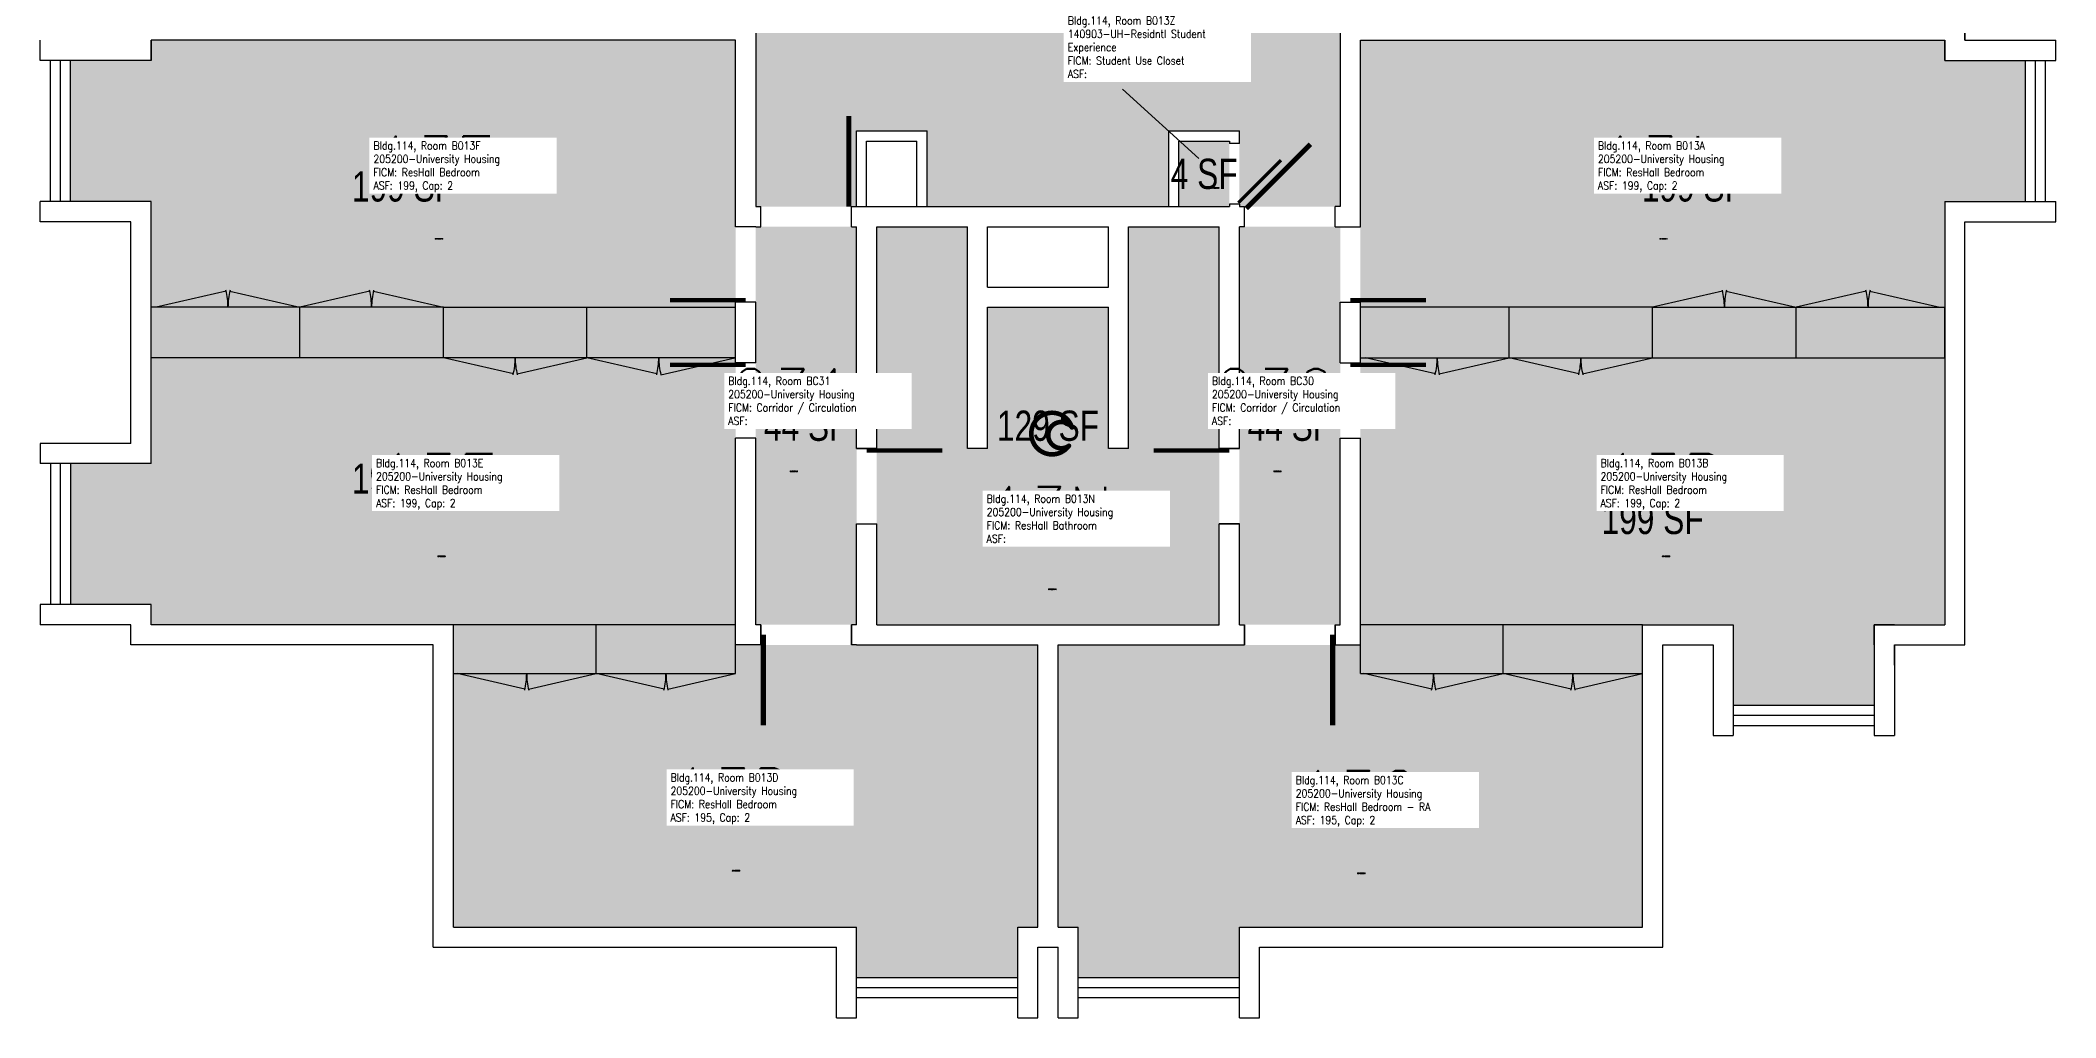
# Model space of a CAD drawing. Header units: inches. Extents: x 0 to 1220, y 0 to 1332.
# Drawn here: x 420 to 1220, y 448 to 836 of the extents above; entities that cross this region are included whole.
import ezdxf
from ezdxf.enums import TextEntityAlignment as Align

# ---------------------------------------------------------------- set-up
doc = ezdxf.new("R2010")
doc.units = ezdxf.units.IN
doc.header["$LTSCALE"] = 10
doc.header["$MEASUREMENT"] = 0
doc.layers.get('0').update_dxf_attribs({"linetype": 'CONTINUOUS'})
for name, color, linetype in [('A-DOOR', 2, 'CONTINUOUS'), ('A-FLOR', 3, 'CONTINUOUS'), ('A-GLAZ', 1, 'CONTINUOUS'), ('A-GLAZ-SILL', 2, 'CONTINUOUS'), ('A-IDEN-ICON', 4, 'CONTINUOUS'), ('A-IDEN-RNUM', 7, 'CONTINUOUS'), ('A-IDEN-SNUM', 4, 'CONTINUOUS'), ('A-IDEN-VNUM', 4, 'CONTINUOUS'), ('A-WALL', 5, 'CONTINUOUS'), ('AREA-TEXT', 3, 'CONTINUOUS'), ('Rooms-Category-Color', 7, 'CONTINUOUS'), ('Rooms-College-Color', 7, 'CONTINUOUS'), ('Rooms-Department-Color', 7, 'CONTINUOUS'), ('Rooms-Division-Color', 7, 'CONTINUOUS'), ('Rooms-Information', 7, 'CONTINUOUS')]:
    doc.layers.add(name, color=color, linetype=linetype)
doc.styles.add('AREA', font='arial.ttf', dxfattribs={"width": 0.75, "height": 12})
doc.styles.add('ROOMSNUMBER', font='txt.shx', dxfattribs={"height": 0.03})
doc.styles.add('ROOMVNUMBER', font='simplex.shx', dxfattribs={"width": 0.85})

# ---------------------------------------------------------------- blocks, each defined once
blk = doc.blocks.new('CPBATH')
at = {"color": 0, "linetype": 'ByBlock', "const_width": 0.0127}
for points in [[(0.0571, 0.0168, 0.861492), (-0.0551, 0, 1)], [(-0.0551, 0, 0.726902), (0.0487, -0.0337, 1)], [(0.0571, 0.0168, 0.729002), (-0.0084, -0.0042, 1)], [(-0.0084, -0.0042, 0.609468), (0.0487, -0.0337, 1)]]:
    blk.add_lwpolyline(points, format="xyb", dxfattribs=at)
at = {"color": 0, "linetype": 'ByBlock', "const_width": 0.00637}
for points in [[(0.0544, 0.0152, 1), (0.0599, 0.0184, 1)], [(0.0459, -0.0353, 1), (0.0515, -0.0321, 1)]]:
    blk.add_lwpolyline(points, format="xyb", close=True, dxfattribs=at)

msp = doc.modelspace()

# ---------------------------------------------------------------- hatches: boundary and pattern name
at = {"layer": 'Rooms-Category-Color', "true_color": 0x728ef3}
for points in [[(868, 1010), (772, 1010), (772, 980.01), (744, 980), (744, 1010), (704, 1010), (704, 770), (744, 770), (744, 800), (772, 800), (772, 770), (868, 770), (868, 800), (896, 800), (896, 770), (936, 770), (936, 1010), (898, 1010), (872, 1010), (872, 984), (896, 984), (896, 980), (868, 980)], [(696, 836), (464, 836), (464, 828), (432, 828), (432, 772), (464, 772), (464, 720), (696, 720)], [(944, 836), (1176, 836), (1176, 828), (1208, 828), (1208, 772), (1176, 772), (1176, 720), (944, 720)], [(872, 770), (892, 770), (892, 796), (872, 796)], [(752, 604), (888, 604), (888, 762), (852, 762), (852, 674), (844, 674), (844, 730), (796, 730), (796, 674), (788, 674), (788, 762), (752, 762)], [(696, 604), (464, 604), (464, 612), (432, 612), (432, 668), (464, 668), (464, 720), (696, 720)], [(944, 604), (1092, 604), (1092, 572), (1148, 572), (1148, 604), (1176, 604), (1176, 720), (944, 720)], [(816, 596), (696, 596), (696, 604), (584, 604), (584, 484), (744, 484), (744, 464), (808, 464), (808, 484), (816, 484)], [(824, 596), (944, 596), (944, 604), (1056, 604), (1056, 484), (896, 484), (896, 464), (832, 464), (832, 484), (824, 484)]]:
    msp.add_hatch(color=171, dxfattribs=at).paths.add_polyline_path(points)
at = {"layer": 'Rooms-Category-Color', "true_color": 0xadadad}
for points in [[(744, 604), (704, 604), (704, 762), (744, 762)], [(936, 604), (896, 604), (896, 762), (936, 762)]]:
    msp.add_hatch(color=253, dxfattribs=at).paths.add_polyline_path(points)
at = {"layer": 'Rooms-College-Color', "true_color": 0xadadad}
for points in [[(868, 1010), (772, 1010), (772, 980.01), (744, 980), (744, 1010), (704, 1010), (704, 770), (744, 770), (744, 800), (772, 800), (772, 770), (868, 770), (868, 800), (896, 800), (896, 770), (936, 770), (936, 1010), (898, 1010), (872, 1010), (872, 984), (896, 984), (896, 980), (868, 980)], [(696, 836), (464, 836), (464, 828), (432, 828), (432, 772), (464, 772), (464, 720), (696, 720)], [(944, 836), (1176, 836), (1176, 828), (1208, 828), (1208, 772), (1176, 772), (1176, 720), (944, 720)], [(872, 770), (892, 770), (892, 796), (872, 796)], [(744, 604), (704, 604), (704, 762), (744, 762)], [(752, 604), (888, 604), (888, 762), (852, 762), (852, 674), (844, 674), (844, 730), (796, 730), (796, 674), (788, 674), (788, 762), (752, 762)], [(936, 604), (896, 604), (896, 762), (936, 762)], [(696, 604), (464, 604), (464, 612), (432, 612), (432, 668), (464, 668), (464, 720), (696, 720)], [(944, 604), (1092, 604), (1092, 572), (1148, 572), (1148, 604), (1176, 604), (1176, 720), (944, 720)], [(816, 596), (696, 596), (696, 604), (584, 604), (584, 484), (744, 484), (744, 464), (808, 464), (808, 484), (816, 484)], [(824, 596), (944, 596), (944, 604), (1056, 604), (1056, 484), (896, 484), (896, 464), (832, 464), (832, 484), (824, 484)]]:
    msp.add_hatch(color=253, dxfattribs=at).paths.add_polyline_path(points)
at = {"layer": 'Rooms-Department-Color', "true_color": 0x604aed}
for points in [[(868, 1010), (772, 1010), (772, 980.01), (744, 980), (744, 1010), (704, 1010), (704, 770), (744, 770), (744, 800), (772, 800), (772, 770), (868, 770), (868, 800), (896, 800), (896, 770), (936, 770), (936, 1010), (898, 1010), (872, 1010), (872, 984), (896, 984), (896, 980), (868, 980)], [(696, 836), (464, 836), (464, 828), (432, 828), (432, 772), (464, 772), (464, 720), (696, 720)], [(944, 836), (1176, 836), (1176, 828), (1208, 828), (1208, 772), (1176, 772), (1176, 720), (944, 720)], [(872, 770), (892, 770), (892, 796), (872, 796)], [(752, 604), (888, 604), (888, 762), (852, 762), (852, 674), (844, 674), (844, 730), (796, 730), (796, 674), (788, 674), (788, 762), (752, 762)], [(696, 604), (464, 604), (464, 612), (432, 612), (432, 668), (464, 668), (464, 720), (696, 720)], [(944, 604), (1092, 604), (1092, 572), (1148, 572), (1148, 604), (1176, 604), (1176, 720), (944, 720)], [(816, 596), (696, 596), (696, 604), (584, 604), (584, 484), (744, 484), (744, 464), (808, 464), (808, 484), (816, 484)], [(824, 596), (944, 596), (944, 604), (1056, 604), (1056, 484), (896, 484), (896, 464), (832, 464), (832, 484), (824, 484)]]:
    msp.add_hatch(color=173, dxfattribs=at).paths.add_polyline_path(points)
at = {"layer": 'Rooms-Department-Color', "true_color": 0xacacac}
for points in [[(744, 604), (704, 604), (704, 762), (744, 762)], [(936, 604), (896, 604), (896, 762), (936, 762)]]:
    msp.add_hatch(color=253, dxfattribs=at).paths.add_polyline_path(points)
at = {"layer": 'Rooms-Division-Color', "true_color": 0x604aed}
for points in [[(868, 1010), (772, 1010), (772, 980.01), (744, 980), (744, 1010), (704, 1010), (704, 770), (744, 770), (744, 800), (772, 800), (772, 770), (868, 770), (868, 800), (896, 800), (896, 770), (936, 770), (936, 1010), (898, 1010), (872, 1010), (872, 984), (896, 984), (896, 980), (868, 980)], [(696, 836), (464, 836), (464, 828), (432, 828), (432, 772), (464, 772), (464, 720), (696, 720)], [(944, 836), (1176, 836), (1176, 828), (1208, 828), (1208, 772), (1176, 772), (1176, 720), (944, 720)], [(872, 770), (892, 770), (892, 796), (872, 796)], [(752, 604), (888, 604), (888, 762), (852, 762), (852, 674), (844, 674), (844, 730), (796, 730), (796, 674), (788, 674), (788, 762), (752, 762)], [(696, 604), (464, 604), (464, 612), (432, 612), (432, 668), (464, 668), (464, 720), (696, 720)], [(944, 604), (1092, 604), (1092, 572), (1148, 572), (1148, 604), (1176, 604), (1176, 720), (944, 720)], [(816, 596), (696, 596), (696, 604), (584, 604), (584, 484), (744, 484), (744, 464), (808, 464), (808, 484), (816, 484)], [(824, 596), (944, 596), (944, 604), (1056, 604), (1056, 484), (896, 484), (896, 464), (832, 464), (832, 484), (824, 484)]]:
    msp.add_hatch(color=173, dxfattribs=at).paths.add_polyline_path(points)
at = {"layer": 'Rooms-Division-Color', "true_color": 0xadadad}
for points in [[(744, 604), (704, 604), (704, 762), (744, 762)], [(936, 604), (896, 604), (896, 762), (936, 762)]]:
    msp.add_hatch(color=253, dxfattribs=at).paths.add_polyline_path(points)

# ---------------------------------------------------------------- linework, layer by layer
at = {"layer": 'A-DOOR', "elevation": -0.04}
for points in [[(741, 770, 2, 2, 0), (741, 806, 0, 0, 0.414214), (706, 770, 0, 0, 0.814237)], [(895.53, 771.47, 1.33, 1.33, 0), (912.5, 788.44, 0, 0, 0.195255), (896, 795.14, 0, 0, 0.195255)], [(898.71, 769.29, 2, 2, 0), (924.16, 794.75, 0, 0, -0.195255), (934.21, 770, 0, 0, -0.195255)], [(700, 732.83, 1.67, 1.67, 0), (670, 732.83, 0, 0, -0.414214), (700, 762, 0, 0, -0.814237)], [(940, 732.83, 1.67, 1.67, 0), (970, 732.83, 0, 0, 0.414214), (940, 762, 0, 0, 0.814237)], [(700, 707.17, 1.67, 1.67, 0), (670, 707.17, 0, 0, 0.414214), (700, 678, 0, 0, 0.814237)], [(940, 707.17, 1.67, 1.67, 0), (970, 707.17, 0, 0, -0.414214), (940, 678, 0, 0, -0.814237)], [(748, 673.17, 1.67, 1.67, 0), (778, 673.17, 0, 0, -0.414214), (748, 644, 0, 0, -0.814237)], [(892, 673.17, 1.67, 1.67, 0), (862, 673.17, 0, 0, 0.414214), (892, 644, 0, 0, 0.814237)], [(707, 600, 2, 2, 0), (707, 564, 0, 0, 0.414214), (742, 600, 0, 0, 0.814237)], [(933, 600, 2, 2, 0), (933, 564, 0, 0, -0.414214), (898, 600, 0, 0, -0.814237)]]:
    msp.add_lwpolyline(points, format="xyseb", dxfattribs=at)
at = {"layer": 'A-FLOR'}
for p, q in [((493.77, 736.41, -0.04), (466, 730, -0.04)), ((495.23, 736.41, -0.04), (523, 730, -0.04)), ((550.77, 736.41, -0.04), (523, 730, -0.04)), ((552.23, 736.41, -0.04), (580, 730, -0.04)), ((1087.77, 736.41, -0.04), (1060, 730, -0.04)), ((1089.23, 736.41, -0.04), (1117, 730, -0.04)), ((1144.77, 736.41, -0.04), (1117, 730, -0.04)), ((1146.23, 736.41, -0.04), (1174, 730, -0.04)), ((464, 710, -0.04), (464, 730, -0.04)), ((580, 730, -0.04), (464, 730, -0.04)), ((523, 710, -0.04), (523, 730, -0.04)), ((580, 710, -0.04), (580, 730, -0.04)), ((580, 730, -0.04), (696, 730, -0.04)), ((637, 710, -0.04), (637, 730, -0.04)), ((1060, 730, -0.04), (944, 730, -0.04)), ((1003, 710, -0.04), (1003, 730, -0.04)), ((1060, 710, -0.04), (1060, 730, -0.04)), ((1060, 730, -0.04), (1176, 730, -0.04)), ((1117, 710, -0.04), (1117, 730, -0.04)), ((1176, 710, -0.04), (1176, 730, -0.04)), ((580, 710, -0.04), (464, 710, -0.04)), ((607.77, 703.59, -0.04), (580, 710, -0.04)), ((637, 710, -0.04), (580, 710, -0.04)), ((609.23, 703.59, -0.04), (637, 710, -0.04)), ((696, 710, -0.04), (637, 710, -0.04)), ((664.77, 703.59, -0.04), (637, 710, -0.04)), ((694, 710, -0.04), (637, 710, -0.04)), ((666.32, 703.23, -0.04), (695.63, 710, -0.04)), ((944, 710, -0.04), (1003, 710, -0.04)), ((973.77, 703.59, -0.04), (946, 710, -0.04)), ((946, 710, -0.04), (1003, 710, -0.04)), ((975.23, 703.59, -0.04), (1003, 710, -0.04)), ((1030.77, 703.59, -0.04), (1003, 710, -0.04)), ((1003, 710, -0.04), (1060, 710, -0.04)), ((1032.23, 703.59, -0.04), (1060, 710, -0.04)), ((1060, 710, -0.04), (1176, 710, -0.04)), ((584, 584.6, -0.04), (584, 604, -0.04)), ((696, 604, -0.04), (584, 604, -0.04)), ((640.71, 584.6, -0.04), (640.71, 604, -0.04)), ((696, 584.6, -0.04), (696, 604, -0.04)), ((944, 584.6, -0.04), (944, 604, -0.04)), ((1056, 604, -0.04), (944, 604, -0.04)), ((1000.71, 584.6, -0.04), (1000.71, 604, -0.04)), ((1056, 584.6, -0.04), (1056, 604, -0.04)), ((584, 584.6, -0.04), (640.71, 584.6, -0.04)), ((612.36, 578.38, -0.04), (585.42, 584.6, -0.04)), ((585.42, 584.6, -0.04), (640.71, 584.6, -0.04)), ((613.77, 578.38, -0.04), (640.71, 584.6, -0.04)), ((667.65, 578.38, -0.04), (640.71, 584.6, -0.04)), ((640.71, 584.6, -0.04), (696, 584.6, -0.04)), ((669.06, 578.38, -0.04), (696, 584.6, -0.04)), ((944, 584.6, -0.04), (1000.71, 584.6, -0.04)), ((972.36, 578.38, -0.04), (945.42, 584.6, -0.04)), ((945.42, 584.6, -0.04), (1000.71, 584.6, -0.04)), ((973.77, 578.38, -0.04), (1000.71, 584.6, -0.04)), ((1027.65, 578.38, -0.04), (1000.71, 584.6, -0.04)), ((1000.71, 584.6, -0.04), (1056, 584.6, -0.04)), ((1029.06, 578.38, -0.04), (1056, 584.6, -0.04))]:
    msp.add_line(p, q, dxfattribs=at)
for centre, radius, start, end in [((466, 730, -0.04), 28.5, 0, 13.7374), ((523, 730, -0.04), 28.5, 166.2626, 180), ((523, 730, -0.04), 28.5, 0, 13.7374), ((580, 730, -0.04), 28.5, 166.2626, 180), ((1060, 730, -0.04), 28.5, 0, 13.7374), ((1117, 730, -0.04), 28.5, 166.2626, 180), ((1117, 730, -0.04), 28.5, 0, 13.7374), ((1174, 730, -0.04), 28.5, 166.2626, 180), ((580, 710, -0.04), 28.5, 346.2626, 0), ((637, 710, -0.04), 28.5, 180, 193.7374), ((637, 710, -0.04), 28.5, 346.2626, 0), ((694, 710, -0.04), 28.5, 180, 193.7374), ((946, 710, -0.04), 28.5, 346.2626, 0), ((1003, 710, -0.04), 28.5, 180, 193.7374), ((1003, 710, -0.04), 28.5, 346.2626, 0), ((1060, 710, -0.04), 28.5, 180, 193.7374), ((585.42, 584.6, -0.04), 27.64, 346.2626, 0), ((640.71, 584.6, -0.04), 27.64, 180, 193.7374), ((640.71, 584.6, -0.04), 27.64, 346.2626, 0), ((696, 584.6, -0.04), 27.64, 180, 193.7374), ((945.42, 584.6, -0.04), 27.64, 346.2626, 0), ((1000.71, 584.6, -0.04), 27.64, 180, 193.7374), ((1000.71, 584.6, -0.04), 27.64, 346.2626, 0), ((1056, 584.6, -0.04), 27.64, 180, 193.7374)]:
    msp.add_arc(centre, radius, start, end, dxfattribs=at)
at = {"layer": 'A-GLAZ'}
for p, q in [((428, 772, -0.04), (428, 828, -0.04)), ((1212, 772, -0.04), (1212, 828, -0.04)), ((428, 612, -0.04), (428, 668, -0.04)), ((1148, 568, -0.04), (1092, 568, -0.04)), ((744, 460, -0.04), (808, 460, -0.04)), ((832, 460, -0.04), (896, 460, -0.04))]:
    msp.add_line(p, q, dxfattribs=at)
at = {"layer": 'A-GLAZ-SILL'}
for p, q in [((424, 772, -0.04), (424, 828, -0.04)), ((432, 772, -0.04), (432, 828, -0.04)), ((1208, 772, -0.04), (1208, 828, -0.04)), ((1216, 772, -0.04), (1216, 828, -0.04)), ((424, 668, -0.04), (424, 612, -0.04)), ((432, 668, -0.04), (432, 612, -0.04)), ((1092, 572, -0.04), (1148, 572, -0.04)), ((1092, 564, -0.04), (1148, 564, -0.04)), ((744, 464, -0.04), (808, 464, -0.04)), ((832, 464, -0.04), (896, 464, -0.04)), ((744, 456, -0.04), (808, 456, -0.04)), ((832, 456, -0.04), (896, 456, -0.04))]:
    msp.add_line(p, q, dxfattribs=at)
at = {"layer": 'A-IDEN-VNUM'}
msp.add_lwpolyline([(849.63, 816.54), (879.93, 789.09)], dxfattribs=at)
at = {"layer": 'A-WALL'}
for p, q in [((704, 898, -0.04), (704, 770, -0.04)), ((936, 846, -0.04), (936, 770, -0.04)), ((1184, 844, -0.04), (1184, 836, -0.04)), ((1184, 836, -0.04), (1184, 844, -0.04)), ((1184, 844, -0.04), (1184, 836, -0.04)), ((420, 828, -0.04), (420, 836, -0.04)), ((696, 836, -0.04), (464, 836, -0.04)), ((464, 836, -0.04), (464, 828, -0.04)), ((464, 828, -0.04), (464, 836, -0.04)), ((464, 836, -0.04), (464, 828, -0.04)), ((464, 828, -0.04), (464, 836, -0.04)), ((696, 762, -0.04), (696, 836, -0.04)), ((944, 762, -0.04), (944, 836, -0.04)), ((944, 836, -0.04), (1176, 836, -0.04)), ((1176, 836, -0.04), (1176, 828, -0.04)), ((1176, 828, -0.04), (1176, 836, -0.04)), ((1176, 836, -0.04), (1176, 828, -0.04)), ((1184, 836, -0.04), (1220, 836, -0.04)), ((1220, 828, -0.04), (1220, 836, -0.04)), ((464, 828, -0.04), (420, 828, -0.04)), ((1176, 828, -0.04), (1220, 828, -0.04)), ((744, 770, -0.04), (744, 800, -0.04)), ((744, 800, -0.04), (772, 800, -0.04)), ((748, 770, -0.04), (748, 796, -0.04)), ((748, 796, -0.04), (768, 796, -0.04)), ((768, 770, -0.04), (768, 796, -0.04)), ((772, 770, -0.04), (772, 800, -0.04)), ((868, 770, -0.04), (868, 800, -0.04)), ((868, 800, -0.04), (896, 800, -0.04)), ((872, 770, -0.04), (872, 796, -0.04)), ((872, 796, -0.04), (892, 796, -0.04)), ((892, 796, -0.04), (892, 795, -0.04)), ((896, 795, -0.04), (892, 795, -0.04)), ((896, 795, -0.04), (896, 800, -0.04)), ((464, 772, -0.04), (420, 772, -0.04)), ((420, 764, -0.04), (420, 772, -0.04)), ((464, 668, -0.04), (464, 772, -0.04)), ((704, 770, -0.04), (706, 770, -0.04)), ((706, 762, -0.04), (706, 770, -0.04)), ((742, 770, -0.04), (892, 770, -0.04)), ((742, 762, -0.04), (742, 770, -0.04)), ((896, 771, -0.04), (892, 771, -0.04)), ((892, 771, -0.04), (892, 770, -0.04)), ((896, 771, -0.04), (896, 770, -0.04)), ((896, 770, -0.04), (898, 770, -0.04)), ((898, 762, -0.04), (898, 770, -0.04)), ((936, 770, -0.04), (934, 770, -0.04)), ((934, 762, -0.04), (934, 770, -0.04)), ((1176, 772, -0.04), (1220, 772, -0.04)), ((1176, 772, -0.04), (1176, 604, -0.04)), ((1220, 764, -0.04), (1220, 772, -0.04)), ((456, 764, -0.04), (420, 764, -0.04)), ((456, 676, -0.04), (456, 764, -0.04)), ((704, 762, -0.04), (696, 762, -0.04)), ((704, 762, -0.04), (696, 762, -0.04)), ((704, 762, -0.04), (706, 762, -0.04)), ((742, 762, -0.04), (744, 762, -0.04)), ((744, 674, -0.04), (744, 762, -0.04)), ((752, 674, -0.04), (752, 762, -0.04)), ((752, 762, -0.04), (788, 762, -0.04)), ((788, 674, -0.04), (788, 762, -0.04)), ((796, 762, -0.04), (844, 762, -0.04)), ((796, 738, -0.04), (796, 762, -0.04)), ((844, 738, -0.04), (844, 762, -0.04)), ((852, 674, -0.04), (852, 762, -0.04)), ((852, 762, -0.04), (888, 762, -0.04)), ((888, 674, -0.04), (888, 762, -0.04)), ((896, 674, -0.04), (896, 762, -0.04)), ((898, 762, -0.04), (896, 762, -0.04)), ((934, 762, -0.04), (944, 762, -0.04)), ((936, 762, -0.04), (944, 762, -0.04)), ((1184, 764, -0.04), (1220, 764, -0.04)), ((1184, 596, -0.04), (1184, 764, -0.04)), ((796, 738, -0.04), (844, 738, -0.04)), ((696, 708, -0.04), (696, 732, -0.04)), ((704, 732, -0.04), (696, 732, -0.04)), ((704, 732, -0.04), (696, 732, -0.04)), ((704, 708, -0.04), (704, 732, -0.04)), ((796, 674, -0.04), (796, 730, -0.04)), ((796, 730, -0.04), (844, 730, -0.04)), ((844, 674, -0.04), (844, 730, -0.04)), ((936, 732, -0.04), (944, 732, -0.04)), ((936, 708, -0.04), (936, 732, -0.04)), ((936, 732, -0.04), (944, 732, -0.04)), ((944, 708, -0.04), (944, 732, -0.04)), ((704, 708, -0.04), (696, 708, -0.04)), ((704, 708, -0.04), (696, 708, -0.04)), ((936, 708, -0.04), (944, 708, -0.04)), ((936, 708, -0.04), (944, 708, -0.04)), ((456, 676, -0.04), (420, 676, -0.04)), ((420, 676, -0.04), (420, 668, -0.04)), ((696, 596, -0.04), (696, 678, -0.04)), ((704, 678, -0.04), (696, 678, -0.04)), ((704, 678, -0.04), (696, 678, -0.04)), ((704, 604, -0.04), (704, 678, -0.04)), ((752, 674, -0.04), (744, 674, -0.04)), ((744, 674, -0.04), (752, 674, -0.04)), ((796, 674, -0.04), (788, 674, -0.04)), ((852, 674, -0.04), (844, 674, -0.04)), ((888, 674, -0.04), (896, 674, -0.04)), ((896, 674, -0.04), (888, 674, -0.04)), ((936, 604, -0.04), (936, 678, -0.04)), ((936, 678, -0.04), (944, 678, -0.04)), ((936, 678, -0.04), (944, 678, -0.04)), ((944, 596, -0.04), (944, 678, -0.04)), ((464, 668, -0.04), (420, 668, -0.04)), ((744, 604, -0.04), (744, 644, -0.04)), ((744, 644, -0.04), (752, 644, -0.04)), ((744, 644, -0.04), (752, 644, -0.04)), ((752, 604, -0.04), (752, 644, -0.04)), ((888, 604, -0.04), (888, 644, -0.04)), ((888, 644, -0.04), (896, 644, -0.04)), ((896, 644, -0.04), (888, 644, -0.04)), ((896, 604, -0.04), (896, 644, -0.04)), ((464, 612, -0.04), (420, 612, -0.04)), ((420, 612, -0.04), (420, 604, -0.04)), ((464, 604, -0.04), (464, 612, -0.04)), ((456, 604, -0.04), (420, 604, -0.04)), ((456, 596, -0.04), (456, 604, -0.04)), ((584, 604, -0.04), (464, 604, -0.04)), ((584, 484, -0.04), (584, 604, -0.04)), ((706, 604, -0.04), (704, 604, -0.04)), ((706, 596, -0.04), (706, 604, -0.04)), ((706, 604, -0.04), (706, 596, -0.04)), ((742, 596, -0.04), (742, 604, -0.04)), ((744, 604, -0.04), (742, 604, -0.04)), ((742, 604, -0.04), (742, 596, -0.04)), ((752, 604, -0.04), (888, 604, -0.04)), ((896, 604, -0.04), (898, 604, -0.04)), ((898, 596, -0.04), (898, 604, -0.04)), ((898, 604, -0.04), (898, 596, -0.04)), ((934, 596, -0.04), (934, 604, -0.04)), ((934, 604, -0.04), (936, 604, -0.04)), ((934, 604, -0.04), (934, 596, -0.04)), ((1056, 604, -0.04), (1092, 604, -0.04)), ((1056, 484, -0.04), (1056, 604, -0.04)), ((1056, 604, -0.04), (1092, 604, -0.04)), ((1092, 604, -0.04), (1092, 560, -0.04)), ((1148, 596, -0.04), (1148, 604, -0.04)), ((1156, 604, -0.04), (1148, 604, -0.04)), ((1148, 604, -0.04), (1148, 560, -0.04)), ((1148, 604, -0.04), (1176, 604, -0.04)), ((1148, 604, -0.04), (1176, 604, -0.04)), ((576, 596, -0.04), (456, 596, -0.04)), ((576, 476, -0.04), (576, 596, -0.04)), ((704, 596, -0.04), (696, 596, -0.04)), ((706, 596, -0.04), (704, 596, -0.04)), ((744, 596, -0.04), (742, 596, -0.04)), ((744, 596, -0.04), (816, 596, -0.04)), ((816, 484, -0.04), (816, 596, -0.04)), ((824, 596, -0.04), (896, 596, -0.04)), ((824, 484, -0.04), (824, 596, -0.04)), ((896, 596, -0.04), (898, 596, -0.04)), ((934, 596, -0.04), (936, 596, -0.04)), ((936, 596, -0.04), (944, 596, -0.04)), ((1064, 596, -0.04), (1084, 596, -0.04)), ((1064, 476, -0.04), (1064, 596, -0.04)), ((1064, 596, -0.04), (1084, 596, -0.04)), ((1084, 596, -0.04), (1084, 560, -0.04)), ((1156, 588, -0.04), (1156, 596, -0.04)), ((1156, 596, -0.04), (1156, 560, -0.04)), ((1156, 596, -0.04), (1184, 596, -0.04)), ((1156, 596, -0.04), (1184, 596, -0.04)), ((1084, 560, -0.04), (1092, 560, -0.04)), ((1148, 560, -0.04), (1156, 560, -0.04)), ((584, 484, -0.04), (744, 484, -0.04)), ((744, 448, -0.04), (744, 484, -0.04)), ((808, 448, -0.04), (808, 484, -0.04)), ((808, 484, -0.04), (816, 484, -0.04)), ((824, 484, -0.04), (832, 484, -0.04)), ((832, 448, -0.04), (832, 484, -0.04)), ((896, 448, -0.04), (896, 484, -0.04)), ((896, 484, -0.04), (1056, 484, -0.04)), ((576, 476, -0.04), (736, 476, -0.04)), ((736, 448, -0.04), (736, 476, -0.04)), ((816, 448, -0.04), (816, 476, -0.04)), ((816, 476, -0.04), (824, 476, -0.04)), ((824, 448, -0.04), (824, 476, -0.04)), ((904, 476, -0.04), (1064, 476, -0.04)), ((904, 448, -0.04), (904, 476, -0.04)), ((736, 448, -0.04), (744, 448, -0.04)), ((808, 448, -0.04), (816, 448, -0.04)), ((824, 448, -0.04), (832, 448, -0.04)), ((896, 448, -0.04), (904, 448, -0.04))]:
    msp.add_line(p, q, dxfattribs=at)

# ---------------------------------------------------------------- block references
at = {"layer": 'A-IDEN-ICON', "xscale": 144, "yscale": 144, "zscale": 144}
msp.add_blockref('CPBATH', (821.29, 679.88, -0.04), dxfattribs=at)

# ---------------------------------------------------------------- texts
at = {"layer": 'A-IDEN-RNUM', "style": 'ROOMSNUMBER'}
for s, p in [('0013-Z0', (884.83, 777.23, -0.04)), ('0013-F0', (576.72, 757.01, -0.04)), ('0013-A0', (1062.77, 757.01, -0.04)), ('0C31-00', (717.55, 664.67, -0.04)), ('0C30-00', (909.55, 664.67, -0.04)), ('0013-E0', (577.74, 630.99, -0.04)), ('0013-B0', (1063.8, 630.99, -0.04)), ('0013-N0', (820.14, 617.9, -0.04)), ('0013-D0', (694.64, 506.16, -0.04)), ('0013-C0', (942.8, 505.13, -0.04))]:
    msp.add_text(s, height=0.36, rotation=360, dxfattribs=at).set_placement(p)
at = {"layer": 'A-IDEN-SNUM', "style": 'ROOMSNUMBER'}
for s, p in [('1140B013Z0', (884.83, 777.23, -0.04)), ('1140B013F0', (576.72, 757.01, -0.04)), ('1140B013A0', (1062.77, 757.01, -0.04)), ('1140BC3100', (717.55, 664.67, -0.04)), ('1140BC3000', (909.55, 664.67, -0.04)), ('1140B013E0', (577.74, 630.99, -0.04)), ('1140B013B0', (1063.8, 630.99, -0.04)), ('1140B013N0', (820.14, 617.9, -0.04)), ('1140B013D0', (694.64, 506.16, -0.04)), ('1140B013C0', (942.8, 505.13, -0.04))]:
    msp.add_text(s, height=0.36, rotation=360, dxfattribs=at).set_placement(p)
at = {"layer": 'A-IDEN-VNUM', "style": 'ROOMVNUMBER', "width": 0.85}
for s, p in [('13Z', (827.87, 821.05, -0.04)), ('13F', (552.25, 775.67, -0.04)), ('13A', (1038.3, 775.67, -0.04)), ('C31', (693.08, 683.32, -0.04)), ('C30', (885.08, 683.32, -0.04)), ('13E', (553.27, 649.64, -0.04)), ('13B', (1039.33, 649.64, -0.04)), ('13N', (795.67, 636.56, -0.04)), ('13D', (670.17, 524.82, -0.04)), ('13C', (918.33, 523.79, -0.04))]:
    msp.add_text(s, height=22.238, rotation=360, dxfattribs=at).set_placement(p)
at = {"layer": 'AREA-TEXT', "style": 'AREA', "width": 0.75}
for s, p in [('199 SF', (564, 778)), ('4 SF', (882, 783)), ('199 SF', (1076, 778)), ('44 SF', (724, 683)), ('129 SF', (820, 683)), ('44 SF', (916, 683)), ('199 SF', (564, 662)), ('199 SF', (1060, 646)), ('196 SF', (700, 534)), ('196 SF', (940, 534))]:
    msp.add_text(s, height=12, dxfattribs=at).set_placement(p, align=Align.MIDDLE_CENTER)

# ---------------------------------------------------------------- next in the draw order: texts
at = {"layer": 'Rooms-Information', "char_height": 3.1768, "width": 71.1604, "attachment_point": 7, "rotation": 360, "style": 'ROOMVNUMBER', "bg_fill": 3, "box_fill_scale": 1.5, "bg_fill_color": 256, "bg_fill_true_color": 13158600, "bg_fill_transparency": 0}
for s, insert in [('Bldg.114, Room B013Z^M^J140903-UH-Residntl Student Experience^M^JFICM: Student Use Closet^M^JASF: ', (827.87, 821.05, -0.04)), ('Bldg.114, Room B013F^M^J205200-University Housing^M^JFICM: ResHall Bedroom^M^JASF: 199, Cap: 2', (552.25, 775.67, -0.04)), ('Bldg.114, Room B013A^M^J205200-University Housing^M^JFICM: ResHall Bedroom^M^JASF: 199, Cap: 2', (1038.3, 775.67, -0.04)), ('Bldg.114, Room BC31^M^J205200-University Housing^M^JFICM: Corridor / Circulation^M^JASF: ', (693.08, 683.32, -0.04)), ('Bldg.114, Room BC30^M^J205200-University Housing^M^JFICM: Corridor / Circulation^M^JASF: ', (885.08, 683.32, -0.04)), ('Bldg.114, Room B013E^M^J205200-University Housing^M^JFICM: ResHall Bedroom^M^JASF: 199, Cap: 2', (553.27, 649.64, -0.04)), ('Bldg.114, Room B013B^M^J205200-University Housing^M^JFICM: ResHall Bedroom^M^JASF: 199, Cap: 2', (1039.33, 649.64, -0.04)), ('Bldg.114, Room B013N^M^J205200-University Housing^M^JFICM: ResHall Bathroom^M^JASF: ', (795.67, 636.56, -0.04)), ('Bldg.114, Room B013D^M^J205200-University Housing^M^JFICM: ResHall Bedroom^M^JASF: 195, Cap: 2', (670.17, 524.82, -0.04)), ('Bldg.114, Room B013C^M^J205200-University Housing^M^JFICM: ResHall Bedroom - RA^M^JASF: 195, Cap: 2', (918.33, 523.79, -0.04))]:
    msp.add_mtext(s, dxfattribs=dict(at, insert=insert))

doc.saveas('drawing.dxf')
